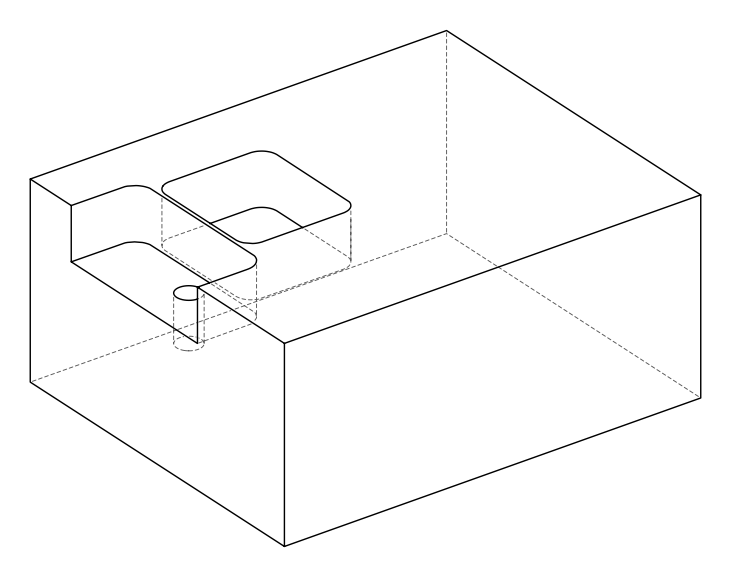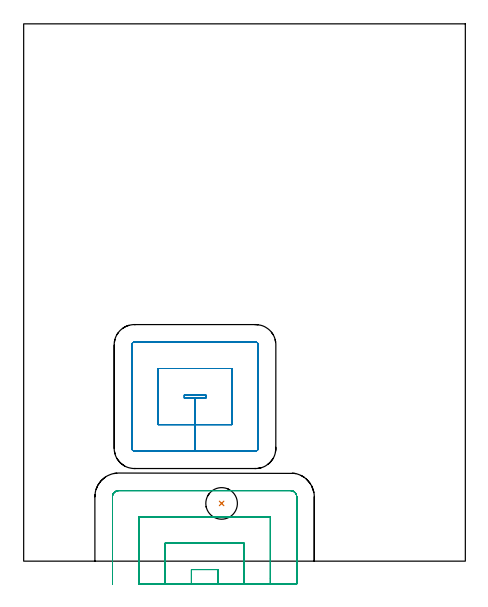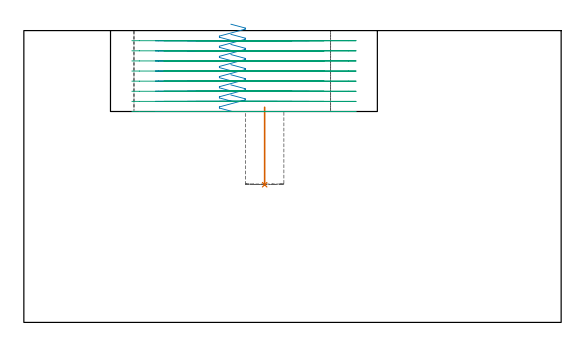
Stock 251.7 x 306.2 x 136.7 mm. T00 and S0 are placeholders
(PLAN: 3 operations, 1 tool changes, 22.6 min)
(1 INDEXABLE_INSERT_DRILL_BLIND_HOLE_FROM_SOLID | STEP1POCKET | NXT0302_007 | 0.15 min | 18299 mm3)
(2 MILL_RECTANGULAR_POCKET | POCKET_RECTANGULAR_STRAIGHT | UGT0201_094 | Follow Part, ap 5, ae 75% | 8.55 min | 281977 mm3)
(3 MILL_SLOT | SLOT_PARTIAL_RECTANGULAR | UGT0201_094 | Follow Part, ap 5, ae 75% | 13.91 min | 225233 mm3)
(TOOL NXT0302_007 | Index. Insert Drill 18mm [880-D1800L25-05] | D18 PA176 FL90 Z2)
(TOOL UGT0201_094 | End mill 20 mm | D20 FL38 Z4)
(OP 1 INDEXABLE_INSERT_DRILL_BLIND_HOLE_FROM_SOLID)
G17 G21 G94 G90
T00 M6
G54
G17 G0 G90 X112.8 Y32.9 S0 M3
G43 Z146.7 H1
G94 G81 G98 Z64.5 F250. R100.8
G80
M5
M2
(OP 2 MILL_RECTANGULAR_POCKET)
G17 G21 G94 G90
T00 M6
G54
G17 G0 G90 X96.973 Y92.8 S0 M3
G43 Z146.7 H0
Z139.7
G94 G1 X103.7 Z137.897 F250.
Y94.8 Z137.362
X91.6 Z134.119
Y92.8 Z133.584
X97.65 Z131.962
X103.7 F500.
Y94.8
X91.6
Y92.8
X97.65
Y77.8
X118.7
Y109.8
X76.6
Y77.8
X97.65
Y62.8
X132.2
G3 X133.7 Y64.3 R1.5
G1 Y123.3
G3 X132.2 Y124.8 R1.5
G1 X63.1
G3 X61.6 Y123.3 R1.5
G1 Y64.3
G3 X63.1 Y62.8 R1.5
G1 X97.65
X98.65
G0 X96.973 Y92.8 Z134.962
G1 X103.7 Z133.16 F250.
Y94.8 Z132.624
X91.6 Z129.382
Y92.8 Z128.846
X97.65 Z127.225
X103.7 F500.
Y94.8
X91.6
Y92.8
X97.65
Y77.8
X118.7
Y109.8
X76.6
Y77.8
X97.65
Y62.8
X132.2
G3 X133.7 Y64.3 R1.5
G1 Y123.3
G3 X132.2 Y124.8 R1.5
G1 X63.1
G3 X61.6 Y123.3 R1.5
G1 Y64.3
G3 X63.1 Y62.8 R1.5
G1 X97.65
X98.65
G0 X96.973 Y92.8 Z130.225
G1 X103.7 Z128.423 F250.
Y94.8 Z127.887
X91.6 Z124.644
Y92.8 Z124.109
X97.65 Z122.487
X103.7 F500.
Y94.8
X91.6
Y92.8
X97.65
Y77.8
X118.7
Y109.8
X76.6
Y77.8
X97.65
Y62.8
X132.2
G3 X133.7 Y64.3 R1.5
G1 Y123.3
G3 X132.2 Y124.8 R1.5
G1 X63.1
G3 X61.6 Y123.3 R1.5
G1 Y64.3
G3 X63.1 Y62.8 R1.5
G1 X97.65
X98.65
G0 X96.973 Y92.8 Z125.487
G1 X103.7 Z123.685 F250.
Y94.8 Z123.149
X91.6 Z119.907
Y92.8 Z119.371
X97.65 Z117.75
X103.7 F500.
Y94.8
X91.6
Y92.8
X97.65
Y77.8
X118.7
Y109.8
X76.6
Y77.8
X97.65
Y62.8
X132.2
G3 X133.7 Y64.3 R1.5
G1 Y123.3
G3 X132.2 Y124.8 R1.5
G1 X63.1
G3 X61.6 Y123.3 R1.5
G1 Y64.3
G3 X63.1 Y62.8 R1.5
G1 X97.65
X98.65
G0 X96.973 Y92.8 Z120.75
G1 X103.7 Z118.948 F250.
Y94.8 Z118.412
X91.6 Z115.169
Y92.8 Z114.634
X97.65 Z113.012
X103.7 F500.
Y94.8
X91.6
Y92.8
X97.65
Y77.8
X118.7
Y109.8
X76.6
Y77.8
X97.65
Y62.8
X132.2
G3 X133.7 Y64.3 R1.5
G1 Y123.3
G3 X132.2 Y124.8 R1.5
G1 X63.1
G3 X61.6 Y123.3 R1.5
G1 Y64.3
G3 X63.1 Y62.8 R1.5
G1 X97.65
X98.65
G0 X96.973 Y92.8 Z116.012
G1 X103.7 Z114.21 F250.
Y94.8 Z113.674
X91.6 Z110.432
Y92.8 Z109.896
X97.65 Z108.275
X103.7 F500.
Y94.8
X91.6
Y92.8
X97.65
Y77.8
X118.7
Y109.8
X76.6
Y77.8
X97.65
Y62.8
X132.2
G3 X133.7 Y64.3 R1.5
G1 Y123.3
G3 X132.2 Y124.8 R1.5
G1 X63.1
G3 X61.6 Y123.3 R1.5
G1 Y64.3
G3 X63.1 Y62.8 R1.5
G1 X97.65
X98.65
G0 X96.973 Y92.8 Z111.275
G1 X103.7 Z109.473 F250.
Y94.8 Z108.937
X91.6 Z105.694
Y92.8 Z105.159
X97.65 Z103.537
X103.7 F500.
Y94.8
X91.6
Y92.8
X97.65
Y77.8
X118.7
Y109.8
X76.6
Y77.8
X97.65
Y62.8
X132.2
G3 X133.7 Y64.3 R1.5
G1 Y123.3
G3 X132.2 Y124.8 R1.5
G1 X63.1
G3 X61.6 Y123.3 R1.5
G1 Y64.3
G3 X63.1 Y62.8 R1.5
G1 X97.65
X98.65
G0 X96.973 Y92.8 Z106.537
G1 X103.7 Z104.735 F250.
Y94.8 Z104.199
X91.6 Z100.957
Y92.8 Z100.421
X97.65 Z98.8
X103.7 F500.
Y94.8
X91.6
Y92.8
X97.65
Y77.8
X118.7
Y109.8
X76.6
Y77.8
X97.65
Y62.8
X132.2
G3 X133.7 Y64.3 R1.5
G1 Y123.3
G3 X132.2 Y124.8 R1.5
G1 X63.1
G3 X61.6 Y123.3 R1.5
G1 Y64.3
G3 X63.1 Y62.8 R1.5
G1 X97.65
X98.65
G0 Z146.7
M5
M2
(OP 3 MILL_SLOT)
G17 G21 G94 G90
T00 M6
G54
G17 G0 G90 X110.6 Y-13. S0 M3
G43 Z146.7 H0
Z131.962
G94 G1 Y-10. F250.
Y-4.8 F500.
X95.6
Y-10.
Y-13. F250.
X125.6
Y-10.
Y10.2 F500.
X80.6
Y-10.
Y-13. F250.
X140.6
Y-10.
Y25.2 F500.
X65.6
Y-10.
Y-13. F250.
X155.6
Y-10.
Y36.7 F500.
G3 X152.1 Y40.2 R3.5
G1 X54.1
G3 X50.6 Y36.7 R3.5
G1 Y-10.
Y-13. F250.
G0 X110.6 Z127.225
G1 Y-10.
Y-4.8 F500.
X95.6
Y-10.
Y-13. F250.
X125.6
Y-10.
Y10.2 F500.
X80.6
Y-10.
Y-13. F250.
X140.6
Y-10.
Y25.2 F500.
X65.6
Y-10.
Y-13. F250.
X155.6
Y-10.
Y36.7 F500.
G3 X152.1 Y40.2 R3.5
G1 X54.1
G3 X50.6 Y36.7 R3.5
G1 Y-10.
Y-13. F250.
G0 X110.6 Z122.487
G1 Y-10.
Y-4.8 F500.
X95.6
Y-10.
Y-13. F250.
X125.6
Y-10.
Y10.2 F500.
X80.6
Y-10.
Y-13. F250.
X140.6
Y-10.
Y25.2 F500.
X65.6
Y-10.
Y-13. F250.
X155.6
Y-10.
Y36.7 F500.
G3 X152.1 Y40.2 R3.5
G1 X54.1
G3 X50.6 Y36.7 R3.5
G1 Y-10.
Y-13. F250.
G0 X110.6 Z117.75
G1 Y-10.
Y-4.8 F500.
X95.6
Y-10.
Y-13. F250.
X125.6
Y-10.
Y10.2 F500.
X80.6
Y-10.
Y-13. F250.
X140.6
Y-10.
Y25.2 F500.
X65.6
Y-10.
Y-13. F250.
X155.6
Y-10.
Y36.7 F500.
G3 X152.1 Y40.2 R3.5
G1 X54.1
G3 X50.6 Y36.7 R3.5
G1 Y-10.
Y-13. F250.
G0 X110.6 Z113.012
G1 Y-10.
Y-4.8 F500.
X95.6
Y-10.
Y-13. F250.
X125.6
Y-10.
Y10.2 F500.
X80.6
Y-10.
Y-13. F250.
X140.6
Y-10.
Y25.2 F500.
X65.6
Y-10.
Y-13. F250.
X155.6
Y-10.
Y36.7 F500.
G3 X152.1 Y40.2 R3.5
G1 X54.1
G3 X50.6 Y36.7 R3.5
G1 Y-10.
Y-13. F250.
G0 X110.6 Z108.275
G1 Y-10.
Y-4.8 F500.
X95.6
Y-10.
Y-13. F250.
X125.6
Y-10.
Y10.2 F500.
X80.6
Y-10.
Y-13. F250.
X140.6
Y-10.
Y25.2 F500.
X65.6
Y-10.
Y-13. F250.
X155.6
Y-10.
Y36.7 F500.
G3 X152.1 Y40.2 R3.5
G1 X54.1
G3 X50.6 Y36.7 R3.5
G1 Y-10.
Y-13. F250.
G0 X110.6 Z103.537
G1 Y-10.
Y-4.8 F500.
X95.6
Y-10.
Y-13. F250.
X125.6
Y-10.
Y10.2 F500.
X80.6
Y-10.
Y-13. F250.
X140.6
Y-10.
Y25.2 F500.
X65.6
Y-10.
Y-13. F250.
X155.6
Y-10.
Y36.7 F500.
G3 X152.1 Y40.2 R3.5
G1 X54.1
G3 X50.6 Y36.7 R3.5
G1 Y-10.
Y-13. F250.
G0 X110.6 Z98.8
G1 Y-10.
Y-4.8 F500.
X95.6
Y-10.
Y-13. F250.
X125.6
Y-10.
Y10.2 F500.
X80.6
Y-10.
Y-13. F250.
X140.6
Y-10.
Y25.2 F500.
X65.6
Y-10.
Y-13. F250.
X155.6
Y-10.
Y36.7 F500.
G3 X152.1 Y40.2 R3.5
G1 X54.1
G3 X50.6 Y36.7 R3.5
G1 Y-10.
Y-13. F250.
G0 Z146.7
M5
M2
